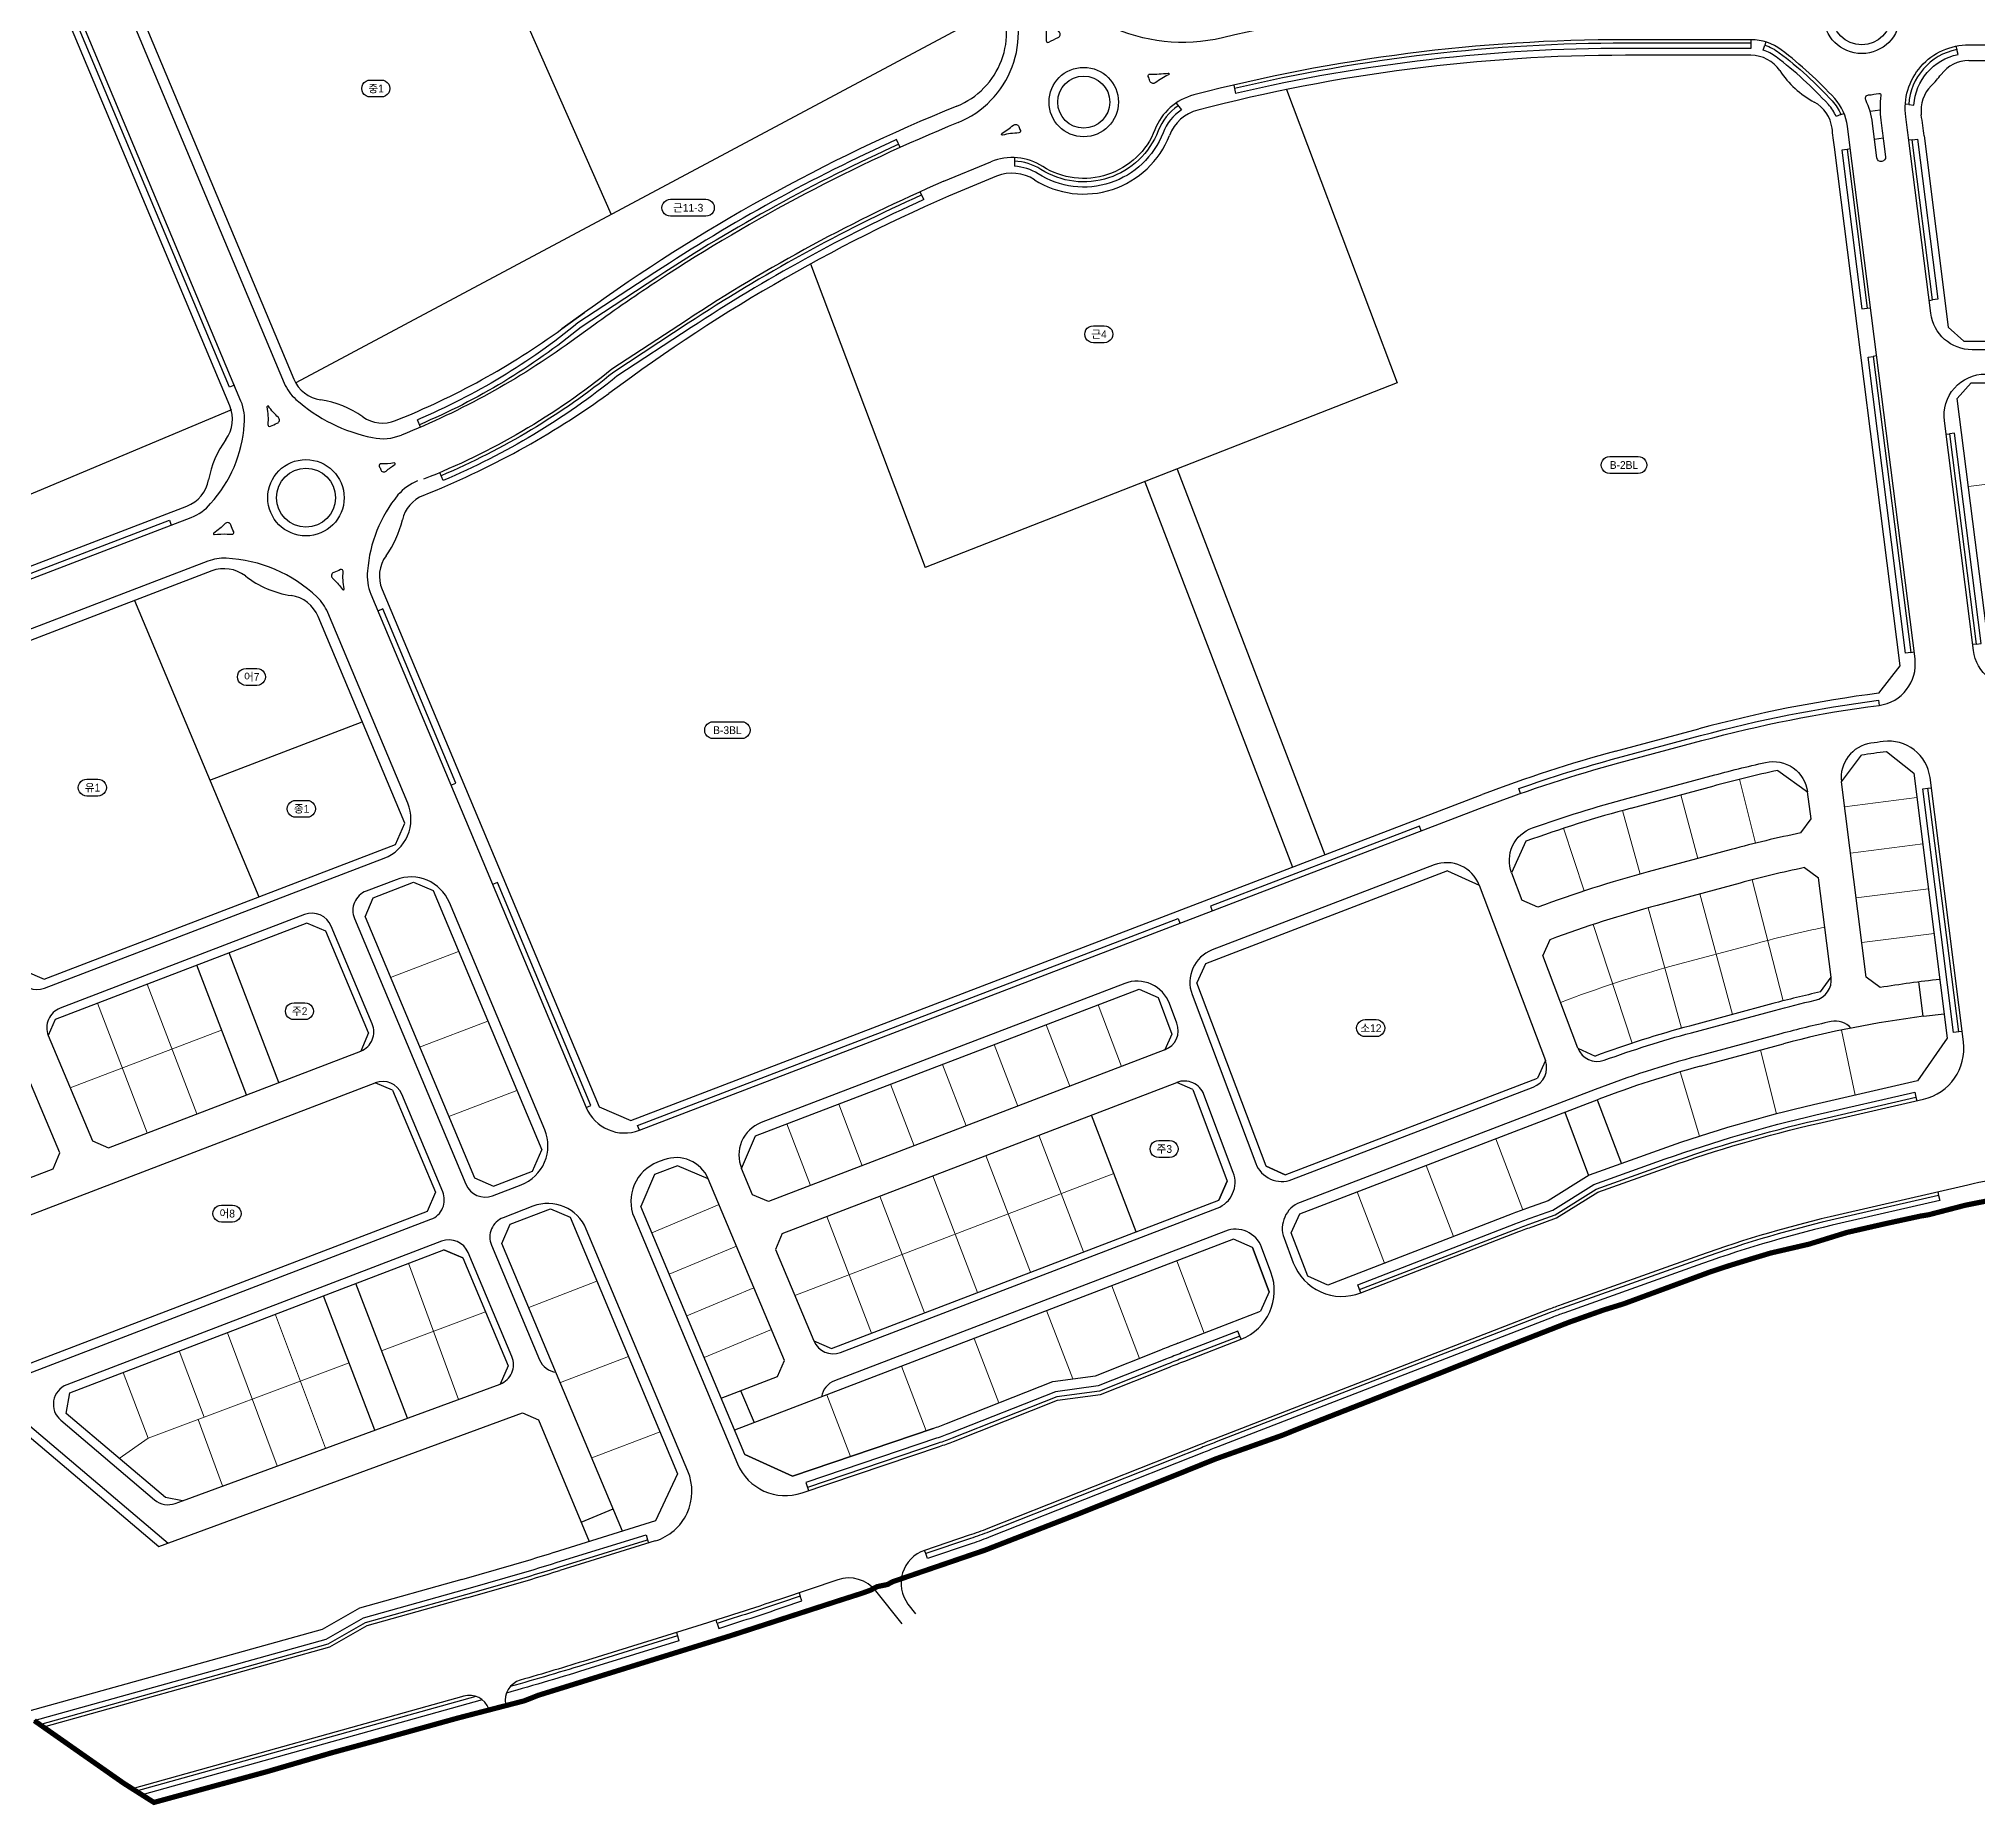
# Model space of a CAD drawing. Header units: millimetres. Extents: x 209768 to 211424, y 268597 to 269732.
# Drawn here: x 210363 to 210921, y 268597 to 269106 of the extents above; entities that cross this region are included whole.
import ezdxf
from ezdxf.enums import TextEntityAlignment as Align

# ---------------------------------------------------------------- set-up
doc = ezdxf.new("R2010")
doc.units = ezdxf.units.MM
for name, color, linetype in [('00-가로망', 253, 'Continuous'), ('00-블럭명', 253, 'Continuous'), ('00-지구계', 253, 'Continuous'), ('99-교통섬', 253, 'Continuous'), ('99-보도', 253, 'Continuous'), ('99-식수대', 253, 'Continuous'), ('99-자전거도로', 253, 'Continuous'), ('보자식선', 253, 'Continuous')]:
    doc.layers.add(name, color=color, linetype=linetype)
doc.layers.add('00-획지분할', color=253, linetype='Continuous', lineweight=5)
doc.styles.add('HY울릉도L', font='H2WULL.ttf')

msp = doc.modelspace()

# ---------------------------------------------------------------- linework, layer by layer
at = {"layer": '00-가로망'}
for p, q in [((210316.17, 269294.61), (210436.18, 269008.41)), ((210417.73, 269000.68), (210298.91, 269284.06)), ((210855.99, 269101.69), (210819.82, 269101.69)), ((210918.8, 269100.19), (211058.19, 269100.19)), ((210722.19, 269091.84), (210754.1, 269007.27)), ((210905.85, 269078.46), (210912.83, 269023.31)), ((210898.97, 268925.79), (210880.05, 269075.19)), ((210585.04, 269041.57), (210618.07, 268954.05)), ((210519.95, 269027.57), (210513.42, 269022.85)), ((210513.42, 269022.85), (210519.95, 269027.57)), ((210917.33, 269019.35), (210912.83, 269023.31)), ((210917.33, 269019.35), (211063.84, 269019.35)), ((210533.43, 269008.94), (210526.91, 269004.21)), ((210754.1, 269007.27), (210618.07, 268954.05)), ((210915.42, 269002.84), (210919.39, 269007.35)), ((210915.42, 269002.84), (210919.39, 269007.35)), ((210919.39, 269007.35), (210944.87, 269007.35)), ((210925.06, 268926.66), (210915.42, 269002.84)), ((210418.21, 268999.53), (210256.51, 268931.65)), ((210681.34, 268978.8), (210723.87, 268867.71)), ((210690.65, 268982.44), (210733.21, 268871.29)), ((210270.62, 268920.18), (210405.38, 268971.78)), ((210412.53, 268953.1), (210328.54, 268920.95)), ((210390.28, 268944.58), (210426.09, 268859.17)), ((210461.62, 268947.73), (210524.12, 268798.68)), ((210468.15, 268880.45), (210443.18, 268940)), ((210892.84, 268917.89), (210898.97, 268925.79)), ((210411.99, 268892.8), (210455.91, 268909.62)), ((210817.01, 268901.15), (210840.93, 268907.59)), ((210882.04, 268892.3), (210887.81, 268900.03)), ((210895, 268901.03), (210902.88, 268894.87)), ((210863.7, 268895.63), (210872.32, 268889.42)), ((210902.88, 268894.87), (210912.56, 268818.44)), ((210533.31, 268794.75), (210778.57, 268888.65)), ((210821.43, 268884.74), (210845.35, 268891.18)), ((210873.3, 268881.69), (210872.32, 268889.42)), ((210889.16, 268836.03), (210882.04, 268892.3)), ((210465.5, 268874.26), (210468.15, 268880.45)), ((210870.39, 268877.62), (210873.3, 268881.69)), ((210364.23, 268835.49), (210465.5, 268874.26)), ((210791.14, 268875.2), (210787.03, 268866.11)), ((210850.29, 268872.83), (210826.37, 268866.39)), ((210768.61, 268866.64), (210698.83, 268839.92)), ((210768.61, 268866.64), (210777.68, 268862.56)), ((210787.03, 268866.11), (210789.99, 268858.26)), ((210871.39, 268867.62), (210875.45, 268864.71)), ((210459.06, 268858.95), (210470.7, 268863.4)), ((210470.7, 268863.4), (210476.29, 268861.01)), ((210476.29, 268861.01), (210507.61, 268786.33)), ((210777.68, 268862.56), (210796.75, 268812.02)), ((210852.89, 268863.18), (210828.97, 268856.74)), ((210879.08, 268836.09), (210875.45, 268864.71)), ((210456.7, 268853.43), (210459.06, 268858.95)), ((210794.55, 268856.21), (210789.99, 268858.26)), ((210439.92, 268851.62), (210367.39, 268823.85)), ((210445.44, 268849.26), (210439.92, 268851.62)), ((210457.73, 268819.96), (210445.44, 268849.26)), ((210456.7, 268853.43), (210488.24, 268778.22)), ((210798.07, 268846.85), (210796.02, 268842.29)), ((210358.72, 268837.85), (210364.23, 268835.49)), ((210698.83, 268839.92), (210696.37, 268834.45)), ((210806.1, 268815.56), (210796.02, 268842.29)), ((210569.18, 268790.28), (210679.7, 268832.6)), ((210679.7, 268832.6), (210685.17, 268830.14)), ((210716.32, 268781.57), (210696.37, 268834.45)), ((210893.18, 268833.05), (210889.16, 268836.03)), ((210905.62, 268824.76), (210904.36, 268834.68)), ((210685.17, 268830.14), (210689.13, 268819.64)), ((210862.25, 268828.41), (210838.33, 268821.97)), ((210367.39, 268823.85), (210365.43, 268819.25)), ((210905.68, 268824.77), (210911.66, 268825.52)), ((210368.78, 268785.39), (210356.04, 268815.78)), ((210365.43, 268819.25), (210378.17, 268788.87)), ((210457.73, 268819.96), (210455.5, 268814.75)), ((210689.13, 268819.64), (210687.08, 268815.08)), ((210841.45, 268810.39), (210865.37, 268816.83)), ((210912.56, 268818.44), (210903.97, 268806.15)), ((210382.77, 268786.9), (210455.5, 268814.75)), ((210687.08, 268815.08), (210572.95, 268771.38)), ((210327.7, 268755.11), (210459.6, 268805.62)), ((210464.64, 268803.46), (210459.6, 268805.62)), ((210576.92, 268762.19), (210690.6, 268805.72)), ((210695.16, 268803.67), (210690.6, 268805.72)), ((210721.8, 268779.11), (210794.47, 268806.94)), ((210903.97, 268806.15), (210874.03, 268799.26)), ((210464.64, 268803.46), (210476.98, 268774.05)), ((210524.12, 268798.68), (210533.31, 268794.75)), ((210695.16, 268803.67), (210705.12, 268777.26)), ((210726.01, 268767.88), (210812.18, 268800.87)), ((210811.72, 268800.67), (210818.66, 268782.26)), ((210678.91, 268762.69), (210666.04, 268796.31)), ((210802.37, 268797.14), (210809.23, 268778.92)), ((210378.17, 268788.87), (210382.77, 268786.9)), ((210565.18, 268780.92), (210569.18, 268790.28)), ((210366.82, 268780.8), (210368.78, 268785.39)), ((210504.96, 268780.15), (210507.61, 268786.33)), ((210830.28, 268786.48), (210809.41, 268779.03)), ((210314.92, 268760.93), (210366.82, 268780.8)), ((210488.24, 268778.22), (210493.76, 268775.86)), ((210493.76, 268775.86), (210504.96, 268780.15)), ((210540.1, 268779.15), (210536.16, 268769.95)), ((210546.76, 268781.7), (210540.1, 268779.15)), ((210555.59, 268777.92), (210546.76, 268781.7)), ((210577.54, 268725.58), (210555.59, 268777.92)), ((210568.35, 268773.35), (210565.18, 268780.92)), ((210705.12, 268777.26), (210702.66, 268771.79)), ((210702.66, 268771.79), (210705.12, 268777.26)), ((210721.8, 268779.11), (210716.32, 268781.57)), ((210716.32, 268781.57), (210721.8, 268779.11)), ((210809.41, 268779.03), (210797.58, 268771.63)), ((210476.98, 268774.05), (210474.62, 268768.53)), ((210572.95, 268771.38), (210568.35, 268773.35)), ((210591.06, 268729.06), (210702.66, 268771.79)), ((210797.58, 268771.63), (210791.36, 268769.41)), ((210474.62, 268768.53), (210358.41, 268724.04)), ((210498.52, 268764.84), (210510.16, 268769.29)), ((210510.16, 268769.29), (210515.76, 268766.9)), ((210515.76, 268766.9), (210546.76, 268692.97)), ((210566.14, 268698.46), (210536.16, 268769.95)), ((210723.55, 268762.41), (210726.01, 268767.88)), ((210787.15, 268767.84), (210734.08, 268747.28)), ((210496.16, 268759.32), (210498.52, 268764.84)), ((210706.88, 268760.55), (210563.18, 268705.53)), ((210576.92, 268762.19), (210574.96, 268757.6)), ((210712.36, 268758.1), (210706.88, 268760.55)), ((210728.28, 268749.87), (210723.55, 268762.41)), ((210371.63, 268716.25), (210479.38, 268757.51)), ((210479.38, 268757.51), (210484.9, 268755.15)), ((210484.9, 268755.15), (210479.38, 268757.51)), ((210484.9, 268755.15), (210497.95, 268724.02)), ((210530.92, 268676.43), (210496.16, 268759.32)), ((210574.96, 268757.6), (210586.02, 268731.22)), ((210717.17, 268745.34), (210712.36, 268758.1)), ((210712.36, 268758.1), (210717.17, 268745.34)), ((210734.08, 268747.28), (210728.28, 268749.87)), ((210717.17, 268745.34), (210714.68, 268739.77)), ((210690.87, 268730.55), (210714.68, 268739.77)), ((210586.02, 268731.22), (210591.06, 268729.06)), ((210667.16, 268721.17), (210686.46, 268728.82)), ((210559.31, 268714.76), (210575.57, 268720.99)), ((210575.57, 268720.99), (210577.54, 268725.58)), ((210654.85, 268719.52), (210667.16, 268721.17)), ((210370.62, 268710.34), (210371.63, 268716.25)), ((210404.16, 268685.19), (210495.67, 268718.78)), ((210564.91, 268716.9), (210568.78, 268707.68)), ((210624.26, 268707.4), (210654.85, 268719.52)), ((210399.24, 268686.06), (210370.62, 268710.34)), ((210502.05, 268710.48), (210506.64, 268708.48)), ((210506.64, 268708.48), (210521.32, 268673.45)), ((210579.81, 268692.29), (210620.4, 268706)), ((210620.4, 268706), (210579.81, 268692.29)), ((210566.14, 268698.46), (210579.81, 268692.29)), ((210579.81, 268692.29), (210566.14, 268698.46)), ((210546.76, 268692.97), (210540.42, 268679.37)), ((210404.16, 268685.19), (210399.24, 268686.06)), ((210519, 268678.99), (210528.23, 268682.85)), ((210540.42, 268679.37), (210511.18, 268670.3)), ((210484.57, 268662.47), (210455.11, 268654.23)), ((210455.11, 268654.23), (210444.35, 268648.11)), ((210444.35, 268648.11), (210358.16, 268624.04))]:
    msp.add_line(p, q, dxfattribs=at)
for points in [[(210477.97, 269168.32), (210527.59, 269055.79)], [(210640.26, 269115.92), (210436.73, 269007.3)], [(210422.52, 268802.13), (210408.22, 268839.48)], [(210431.86, 268805.7), (210417.56, 268843.06)], [(210876.02, 268831.79), (210879.08, 268836.09)], [(210806.1, 268815.56), (210811.13, 268813.3)], [(210796.75, 268812.02), (210794.47, 268806.94)], [(210459.52, 268705.51), (210444.69, 268744.23)], [(210468.91, 268708.96), (210454.03, 268747.8)], [(210497.95, 268724.02), (210495.67, 268718.78)], [(210397.26, 268672), (210502.05, 268710.48)]]:
    msp.add_lwpolyline(points, dxfattribs=at)
msp.add_lwpolyline([(209920.56, 269120.88), (209931.33, 269088.44, 0.137532), (209964.87, 269038.78), (210397.26, 268672)], format="xyb", dxfattribs=at)
for centre, radius, start, end in [((210618.55, 269108.35), 23, 292.1213, 26.4687), ((210819.82, 268613.19), 488.5, 90, 104.607), ((210855.99, 269091.69), 10, 33.9481, 90), ((210887.92, 269113.19), 28.5, 213.9481, 241.285), ((210887.92, 269113.19), 28.5, 314.6571, 323.3159), ((210918.8, 269090.19), 10, 90, 143.3159), ((210914.98, 269085.81), 10, 134.6571, 187.4303), ((210819.82, 268613.19), 511.5, 112.1213, 125.8924), ((210699.66, 269074.29), 12, 104.607, 158.801), ((210869.43, 269079.43), 10, 7.4146, 61.285), ((209293.22, 268874.3), 1625.5, 7.21502, 7.43028), ((210663.76, 269088.21), 26.5, 237.5736, 338.801), ((209293.22, 268874.3), 1599.5, 7.21502, 7.41463), ((210819.82, 268613.19), 488.5, 111.7676, 125.8924), ((210643.12, 269055.72), 12, 57.5736, 111.7676), ((210382.39, 269203.91), 223.5, 291.8312, 305.8924), ((210445.4, 269012.28), 10, 202.7486, 261.4512), ((210408.51, 268996.81), 10, 324.046, 22.7486), ((210439.68, 268974.2), 28.5, 54.944, 81.4512), ((210382.39, 269203.91), 246.5, 291.6906, 305.8924), ((210461.79, 269005.72), 10, 234.944, 291.8312), ((210439.68, 268974.2), 28.5, 144.046, 169.6533), ((210401.8, 268981.12), 10, 290.9507, 349.6533), ((210477.2, 268965.57), 10, 111.6906, 167.0409), ((210439.68, 268974.2), 28.5, 324.046, 347.0409), ((210470.84, 268951.6), 10, 144.046, 202.7486), ((210416.1, 268943.76), 10, 52.2481, 110.9507), ((210439.68, 268974.2), 28.5, 232.2481, 261.4512), ((210433.95, 268936.13), 10, 22.7486, 81.4512), ((210943.36, 268527.14), 394, 97.367, 105.0687), ((210919.45, 268520.7), 394, 105.0687, 110.9507), ((210943.36, 268527.14), 377, 97.3704, 98.4729), ((210943.36, 268527.14), 377, 102.1983, 105.0687), ((210919.45, 268520.7), 377, 105.0687, 109.8975), ((210943.36, 268527.14), 358, 101.7614, 105.0687), ((210919.45, 268520.7), 358, 105.0687, 110.4185), ((210943.36, 268527.14), 348, 101.9363, 105.0687), ((210919.45, 268520.7), 348, 105.0687, 110.4124), ((210943.36, 268527.14), 310, 96.1014, 99.3161), ((210943.36, 268527.14), 312, 102.4641, 105.0687), ((210919.45, 268520.7), 312, 105.0687, 110.3146), ((210943.36, 268527.14), 300, 97.215, 105.0687), ((210919.45, 268520.7), 300, 105.0687, 110.9507), ((210961.51, 268418.69), 390.5, 102.9452, 109.6368), ((210847.65, 268611.65), 167.5, 109.6368, 111.1735), ((210913.9, 268154.73), 617.5, 111.17346, 111.61323), ((210590.16, 268795.53), 94.5, 288.6646, 291.1551), ((210221.03, 269605.85), 979.5, 285.60821, 287.23058)]:
    msp.add_arc(centre, radius, start, end, dxfattribs=at)
at = {"layer": '00-블럭명'}
for points in [[(210461.37, 269094.56, -1.018143), (210461.37, 269089.68), (210458.25, 269089.68, -1.018143), (210458.25, 269094.56)], [(210554.85, 269060.2, -1.018143), (210554.85, 269055.32), (210544.73, 269055.32, -1.018143), (210544.73, 269060.2)], [(210669.67, 269023.76, -1.018143), (210669.67, 269018.88), (210666.54, 269018.88, -1.018143), (210666.54, 269023.76)], [(210823.46, 268986.07, -1.018143), (210823.46, 268981.19), (210815.34, 268981.19, -1.018143), (210815.34, 268986.07)], [(210425.53, 268925.01, -1.018143), (210425.53, 268920.13), (210422.41, 268920.13, -1.018143), (210422.41, 268925.01)], [(210565.16, 268909.66, -1.018143), (210565.16, 268904.78), (210557.04, 268904.78, -1.018143), (210557.04, 268909.66)], [(210379.7, 268893.1, -1.018143), (210379.7, 268888.23), (210376.58, 268888.23, -1.018143), (210376.58, 268893.1)], [(210439.92, 268887, -1.018143), (210439.92, 268882.12), (210436.8, 268882.12, -1.018143), (210436.8, 268887)], [(210439.36, 268828.67, -1.018143), (210439.36, 268823.8), (210436.24, 268823.8, -1.018143), (210436.24, 268828.67)], [(210748, 268823.8, -1.018143), (210748, 268818.92), (210744.87, 268818.92, -1.018143), (210744.87, 268823.8)], [(210688.47, 268788.97, -1.018143), (210688.47, 268784.09), (210685.35, 268784.09, -1.018143), (210685.35, 268788.97)], [(210418.49, 268770.36, -1.018143), (210418.49, 268765.48), (210415.36, 268765.48, -1.018143), (210415.36, 268770.36)]]:
    msp.add_lwpolyline(points, format="xyb", close=True, dxfattribs=at)
at = {"layer": '00-지구계', "ltscale": 8, "const_width": 1.5, "flags": 128}
msp.add_lwpolyline([(210927.42, 268772.25), (210917.69, 268770.31), (210907.18, 268767.58), (210904.89, 268767.21), (210894.95, 268765.06), (210890.81, 268764.12), (210883.62, 268762.48), (210877.71, 268760.65), (210872.64, 268759.09), (210861.63, 268756.54), (210856.8, 268755.09), (210849.52, 268752.85), (210844.35, 268751.15), (210819.29, 268741.91), (210813.55, 268740.14), (210809.98, 268738.87), (210803.49, 268736.57), (210784.48, 268729.14), (210765.32, 268721.52), (210746.33, 268714.03), (210726.73, 268706.36), (210720.9, 268704.01), (210701.68, 268697.19), (210690.38, 268692.62), (210662.87, 268681.63), (210635.33, 268670.94), (210608.77, 268661.86), (210607.2, 268661.03), (210604.21, 268660.41), (210602.38, 268659.42), (210599.95, 268658.54), (210593.54, 268656.49), (210562.05, 268646.29), (210506.56, 268629.09), (210502.61, 268627.52), (210483.43, 268622.55), (210460.73, 268616.26), (210447.14, 268612.55), (210428.34, 268607.07), (210423.13, 268605.65), (210395.89, 268598.24), (210393.87, 268599.51), (210387.14, 268603.78), (210376.68, 268611.11), (210375.26, 268612.1), (210361.41, 268621.81)], dxfattribs=at)
at = {"layer": '00-획지분할', "ltscale": 15}
for p, q in [((210698.5, 268733.5), (210690.54, 268754.3)), ((210671.81, 268747.13), (210679.83, 268726.19))]:
    msp.add_line(p, q, dxfattribs=at)
for points in [[(210918.63, 268977.45), (210952.12, 268981.69)], [(210840.72, 268870.26), (210835.79, 268888.6)], [(210857.28, 268874.64), (210852.69, 268893.07)], [(210824.07, 268865.76), (210819.01, 268884.08)], [(210882.94, 268885.17), (210903.77, 268887.81)], [(210807.92, 268860.89), (210802, 268878.94)], [(210905.47, 268874.44), (210884.64, 268871.8)], [(210856.35, 268864.09), (210865.23, 268829.2)], [(210907.11, 268861.54), (210886.27, 268858.91)], [(210826.38, 268856.03), (210836.01, 268821.34)], [(210841.28, 268860.05), (210850.64, 268825.29)], [(210810.54, 268851.22), (210821.8, 268817.03)], [(210464.04, 268835.93), (210483.66, 268843.44)], [(210464.04, 268835.93), (210483.66, 268843.44)], [(210887.9, 268846.01), (210908.75, 268848.65)], [(210408.24, 268796.66), (210393.93, 268834.01)], [(210393.95, 268791.19), (210379.65, 268828.54)], [(210674.68, 268810.33), (210667.89, 268828.08)], [(210472.44, 268815.9), (210492.06, 268823.41)], [(210472.44, 268815.9), (210492.06, 268823.41)], [(210659.74, 268804.61), (210652.94, 268822.35)], [(210371.78, 268804.11), (210415.37, 268820.8)], [(210644.79, 268798.89), (210638, 268816.63)], [(210885.98, 268802.01), (210882.05, 268820.81)], [(210629.85, 268793.17), (210623.06, 268810.91)], [(210863.33, 268796.65), (210858.76, 268815.05)], [(210614.9, 268787.44), (210608.11, 268805.19)], [(210835.59, 268808.75), (210841.16, 268790.18)], [(210480.84, 268795.87), (210500.46, 268803.39)], [(210480.84, 268795.87), (210500.46, 268803.39)], [(210599.96, 268781.72), (210593.17, 268799.47)], [(210585.02, 268776), (210578.22, 268793.74)], [(210663.66, 268756.85), (210650.78, 268790.47)], [(210790.31, 268769.03), (210782.47, 268789.5)], [(210648.4, 268751.01), (210635.53, 268784.63)], [(210580.56, 268744.31), (210672.47, 268779.5)], [(210633.15, 268745.17), (210620.28, 268778.79)], [(210770.27, 268761.3), (210762.42, 268781.82)], [(210617.9, 268739.33), (210605.03, 268772.95)], [(210750.45, 268753.62), (210742.57, 268774.22)], [(210539.33, 268762.41), (210558.69, 268770.53)], [(210602.65, 268733.5), (210589.78, 268767.12)], [(210544.35, 268750.42), (210563.72, 268758.54)], [(210698.5, 268733.5), (210690.54, 268754.3)], [(210469.24, 268753.61), (210483.64, 268714.38)], [(210503.89, 268740.89), (210523.51, 268748.4)], [(210503.89, 268740.89), (210523.51, 268748.4)], [(210549.38, 268738.43), (210568.75, 268746.55)], [(210679.83, 268726.19), (210671.81, 268747.13)], [(210430.91, 268738.75), (210445.33, 268700.3)], [(210491.42, 268739.61), (210461.47, 268728.38)], [(210660.59, 268720.29), (210653.06, 268739.95)], [(210417.04, 268733.54), (210431.42, 268695.19)], [(210554.41, 268726.44), (210573.77, 268734.56)], [(210639.3, 268713.36), (210632.18, 268731.95)], [(210403.16, 268728.34), (210410.33, 268709.23)], [(210512.98, 268719.21), (210532.6, 268726.72)], [(210512.98, 268719.21), (210532.6, 268726.72)], [(210394.27, 268703.18), (210387.01, 268722.14)], [(210452.11, 268724.87), (210394.27, 268703.18)], [(210618.39, 268705.33), (210611.26, 268723.94)], [(210596.52, 268697.94), (210589.72, 268715.7)], [(210408.6, 268708.58), (210415.62, 268689.44)], [(210522.08, 268697.52), (210541.7, 268705.04)], [(210522.08, 268697.52), (210541.7, 268705.04)], [(210394.27, 268703.18), (210385.91, 268697.37)]]:
    msp.add_lwpolyline(points, dxfattribs=at)
msp.add_lwpolyline([(210801.12, 268828.76, -0.025936), (210833.65, 268839.36), (210857.57, 268845.79, -0.015273), (210877.18, 268850.44)], format="xyb", dxfattribs=at)
at = {"layer": '99-교통섬', "flags": 128}
msp.add_lwpolyline([(210879.42, 269113.19, -1), (210896.42, 269113.19, -1)], format="xyb", close=True, dxfattribs=at)
at = {"layer": '99-교통섬'}
for points in [[(210894.76, 269072.48, -1), (210892.28, 269072.16), (210891.71, 269076.67), (210891.02, 269082.15, 0.08079), (210889.04, 269088.84, -0.525427), (210889.86, 269090.27, 0.032922), (210892.85, 269090.72, -0.52447), (210893.45, 269090.16, 0.071046), (210893.42, 269082.96, -0.000934), (210894.19, 269076.98)], [(210431.41, 268995.67, 0.557009), (210431.73, 268997.34, -0.052861), (210428.9, 269000.54, 0.8), (210428.45, 269000.35, -0.062927), (210428.7, 268995.28, 0.582041), (210429.42, 268994.79, -0.023611)], [(210465.28, 268983.77, 0.80668), (210465.11, 268984.22, -0.044169), (210461.28, 268983.98, 0.546218), (210460.81, 268983.28, -0.011685), (210461.21, 268982.28, 0.525296), (210462.81, 268981.88, -0.035808)], [(210413.28, 268963.56, -0.04692), (210417.02, 268963.74, -0.007199), (210418.39, 268963.66, 0.574978), (210418.88, 268964.37, -0.023491), (210418.05, 268966.37, 0.55136), (210416.4, 268966.73, -0.052117), (210413.11, 268964.02, 0.799986)], [(210447.36, 268950.98, -0.002897), (210447.76, 268950.6, -0.04692), (210450.22, 268947.77, 0.799986), (210450.67, 268947.96, -0.061858), (210450.39, 268953.01, 0.575599), (210449.67, 268953.49, -0.023403), (210447.69, 268952.65, 0.557706)]]:
    msp.add_lwpolyline(points, format="xyb", close=True, dxfattribs=at)
for centre, radius in [((210887.92, 269113.19), 11), ((210439.68, 268974.2), 11), ((210439.68, 268974.2), 8.5)]:
    msp.add_circle(centre, radius, dxfattribs=at)
at = {"layer": '99-보도'}
for p, q in [((210879.06, 268823.24), (210879.06, 268823.24)), ((210540.31, 268673.58), (210512.81, 268665.05)), ((210486.05, 268657.17), (210457.24, 268649.12)), ((210457.24, 268649.12), (210446.48, 268643)), ((210446.48, 268643), (210364.04, 268619.97))]:
    msp.add_line(p, q, dxfattribs=at)
for points in [[(210542.14, 269372.18, 0.420291), (210528.5, 269376.44), (210447.49, 269332.89), (210432.2, 269360.32, 0.414214), (210411.8, 269366.13), (210407.62, 269363.8), (210398.24, 269355.14), (210392.76, 269352.11), (210352.39, 269330.48), (210351.81, 269330.14), (210319.92, 269312.65, 0.383875), (210313.3, 269293.7), (210433.41, 269007.25, 0.11284), (210436.79, 269002.54, 0.131554), (210458.89, 268991.51, 0.146565), (210467.18, 268992.26)], [(209922.94, 269121.63), (209933.7, 269089.23, 0.137532), (209966.49, 269040.68), (210399.96, 268672.99)], [(210471.84, 268979.04, 0.121346), (210466.19, 268975.01, 0.1548), (210457.43, 268953.15, 0.128774), (210458.39, 268946.38), (210520.4, 268798.51, 0.405052), (210535.75, 268791.94), (210779.82, 268885.39, -0.02567), (210817.92, 268897.78), (210841.84, 268904.21, -0.033364), (210892.9, 268914.37, 0.413141), (210903.25, 268927.77), (210884.52, 269075.76), (210884.52, 269075.76), (210883.82, 269081.24, 0.154965), (210880.14, 269089.2, 0.045115), (210864.74, 269103.25), (210864.74, 269103.25, 0.163544), (210855.99, 269106.19)], [(210948.52, 269019.35, -0.241531), (210943.65, 269016.85), (210919.69, 269016.85, -0.377794), (210907.78, 269027.34), (210901.38, 269077.89, 0.000939), (210900.61, 269083.93), (210900.61, 269083.93, -0.458116), (210918.8, 269104.69), (211054.09, 269104.69, -0.414214), (211066.09, 269092.69), (211066.09, 269019.19), (211066.09, 269019.35), (211066.09, 268938.45, -0.414214), (211056.09, 268928.45), (211040.27, 268928.45, 0.025493), (210978.67, 268925.3, -0.407208), (210967.73, 268934), (210958.85, 269004.16, -0.241531), (210960.72, 269009.31, 0.241531)], [(210884.81, 268821.37, 0.270289), (210879.06, 268823.24), (210879.06, 268823.24, 0.012291), (210864.59, 268819.72), (210840.67, 268813.28, 0.02567), (210811.1, 268803.67), (210726.1, 268771.13, 0.412801), (210721.48, 268760.83), (210724.14, 268753.76, 0.416768), (210743.6, 268745.07), (210789.14, 268762.71, -0.006705), (210793.21, 268764.23), (210800, 268766.65), (210811.83, 268774.05), (210832.12, 268781.3, -0.029206), (210875.26, 268793.9), (210905.7, 268800.9, 0.385215), (210917.22, 268817.4), (210907.58, 268893.55, 0.415388), (210894.12, 268903.94, 0.00236), (210890.57, 268903.46, 0.4103), (210882.04, 268892.3)], [(210787.03, 268866.11, -0.420654), (210793.06, 268879.07, -0.019016), (210820.65, 268887.64), (210844.57, 268894.07, -0.010602), (210860.21, 268897.93, -0.442539), (210872.32, 268889.42)], [(210777.68, 268862.56, 0.415627), (210764.75, 268868.37), (210700.78, 268843.88, 0.412801), (210694.99, 268831.01), (210713.36, 268782.35, 0.415627), (210723.7, 268777.7), (210793.27, 268804.34, 0.410486), (210796.75, 268812.01)], [(210455.5, 268814.75, 0.417237), (210458.77, 268822.63), (210458.77, 268822.63), (210446.97, 268850.77, 0.405052), (210439.29, 268854.06), (210368.85, 268827.09), (210368.85, 268827.09, 0.418548), (210365.43, 268819.25)], [(210687.08, 268815.08), (210687.13, 268815.1, 0.412801), (210690.6, 268822.82), (210688.49, 268828.42, 0.415627), (210675.56, 268834.23), (210570.83, 268794.13, 0.423434), (210565.18, 268780.92)], [(210806.1, 268815.56, 0.406259), (210813.73, 268812.12, -0.021251), (210838.85, 268820.04), (210862.77, 268826.48, -0.009724), (210874.47, 268829.39, 0.385741), (210879.09, 268835.99), (210879.08, 268836.09)], [(210327.7, 268755.11, 0.570326), (210325.97, 268744.93), (210325.97, 268744.93), (210352.5, 268722.43, 0.273836), (210358.52, 268721.4), (210475.7, 268766.27), (210475.7, 268766.27, 0.423437), (210479.08, 268774.19), (210467.28, 268802.33, 0.405052), (210459.61, 268805.62), (210459.6, 268805.62)], [(210586.02, 268731.22), (210586.02, 268731.21, 0.405052), (210593.7, 268727.93), (210702.22, 268769.48, 0.412801), (210706.85, 268779.77), (210698.37, 268802.24, 0.415627), (210690.61, 268805.72), (210690.6, 268805.72)], [(210555.59, 268777.92, 0.405052), (210542.8, 268783.39), (210540.99, 268782.7, 0.423434), (210534.21, 268766.85), (210563.98, 268695.85, 0.393487), (210582.62, 268687.44), (210622.16, 268700.79, 0.010923), (210626.27, 268702.28), (210656.25, 268714.16), (210668.56, 268715.81), (210688.48, 268723.7, -0.001919), (210692.86, 268725.42), (210709.09, 268731.71, 0.411664), (210717.71, 268750.99), (210714.97, 268758.25, 0.415627), (210704.62, 268762.9), (210591.98, 268719.77, 0.267949), (210588.2, 268715.11)], [(210931.02, 268756.35), (210937.78, 268770.34, 0.617811), (210931.24, 268778.84, 0.008425), (210918.45, 268776.13), (210881.31, 268767.59, 0.029206), (210841.2, 268755.87), (210801.27, 268741.62, 0.006705), (210797.81, 268740.33), (210701.52, 268703.04, 0.001919), (210697.32, 268701.39), (210636.12, 268677.14, -0.011142), (210630.8, 268675.21), (210617.93, 268670.87, 0.509814), (210613.12, 268655.41), (210615.25, 268652.56)], [(210549.7, 268693.71), (210520.45, 268763.46, 0.405052), (210505.09, 268770.03), (210496.51, 268766.74, 0.423434), (210493.12, 268758.82), (210506.96, 268725.81, 0.267949), (210511.74, 268722.18)], [(210495.67, 268718.78, 0.420438), (210499, 268726.69), (210486.43, 268756.66, 0.405052), (210478.76, 268759.94), (210370.76, 268718.59, 0.570061), (210369.02, 268708.41), (210396.08, 268685.46, 0.270134), (210402.03, 268684.4), (210404.16, 268685.19)], [(210611.44, 268649.72), (210603.89, 268659.17, 0.31559), (210592.88, 268662.4), (210576.41, 268656.84, -0.006257), (210552.32, 268649.04), (210520.8, 268639.26, -0.004995), (210501.43, 268633.47)]]:
    msp.add_lwpolyline(points, format="xyb", dxfattribs=at)
for points in [[(210281.71, 269292.05), (210264.1, 269282.84), (210258.18, 269279.52), (210222.1, 269259.16), (210211.88, 269253.4), (210191.6, 269241.99), (210182.77, 269237.72), (210179.18, 269235.98), (210158.71, 269226.07), (210136.91, 269219.94), (210123.88, 269216.15, 0.414479), (210113.67, 269197.55), (210123.43, 269164.09, 0.059903), (210137.82, 269130.39), (210258.68, 268920.89, 0.368775), (210270.91, 268916.55), (210406.63, 268968.51), (210406.63, 268968.51, 0.128774), (210412.19, 268972.5, 0.169818), (210421.92, 268995.26, 0.128774), (210420.96, 269002.03), (210302.49, 269284.56, 0.439255)], [(210942.26, 269009.85, -0.377794), (210952.18, 269001.1), (210960.77, 268933.29, -0.414214), (210952.1, 268922.12), (210933.5, 268919.76, -0.414214), (210920.08, 268930.16), (210911.71, 268996.34, -0.451596), (210923.61, 269009.85)], [(210364.39, 268832.87), (210462.22, 268870.33, 0.423434), (210469, 268886.18), (210445.94, 268941.16, 0.103269), (210442.93, 268945.54, 0.180983), (210416.7, 268956.75, 0.103269), (210411.46, 268955.9), (210330.66, 268924.97, 0.423434), (210325.01, 268911.76), (210356.71, 268836.16, 0.405052)], [(210485.77, 268776.35, 0.405052), (210493.45, 268773.07), (210501.68, 268776.22, 0.423434), (210508.46, 268792.06), (210480.99, 268857.57, 0.405052), (210465.63, 268864.14), (210457.05, 268860.85, 0.423434), (210453.66, 268852.93)]]:
    msp.add_lwpolyline(points, format="xyb", close=True, dxfattribs=at)
for points in [[(210890.29, 269085.62), (210893.18, 269085.99)], [(210891.6, 269077.57), (210894.08, 269077.89)], [(210485.12, 268628.87), (210389.63, 268602.2)]]:
    msp.add_lwpolyline(points, dxfattribs=at)
for points in [[(210458.77, 268822.63), (210458.77, 268822.63)], [(210793.27, 268804.34), (210793.27, 268804.34)], [(210467.28, 268802.33), (210467.28, 268802.33)], [(210593.7, 268727.93), (210593.7, 268727.93)]]:
    msp.add_lwpolyline(points, close=True, dxfattribs=at)
for centre, radius, start, end in [((210535.87, 268687.91), 15, 287.2306, 22.7486), ((210221.03, 269605.85), 985, 285.60821, 287.23058), ((210503.1, 268627.7), 6, 106.0859, 191.1374), ((210486.73, 268623.09), 6, 20.3884, 105.6082)]:
    msp.add_arc(centre, radius, start, end, dxfattribs=at)
at = {"layer": '99-식수대'}
for points in [[(210860.29, 269105.54), (210859.99, 269104.58, -0.087046), (210864.14, 269102.45, -0.045114), (210879.4, 269088.53, -0.08706), (210881.91, 269084.59), (210882.83, 269084.97)], [(210915, 269104.32), (210915.26, 269103.35, 0.340622), (210901.46, 269087.49), (210900.47, 269087.61)], [(210743.6, 268745.07), (210743.23, 268746), (210788.78, 268763.64, -0.006705), (210792.87, 268765.17), (210799.56, 268767.55), (210811.39, 268774.96), (210831.79, 268782.24, -0.029206), (210875.03, 268794.88), (210903.53, 268801.43), (210903.75, 268800.45)], [(210909.8, 268774.14), (210910.03, 268773.16), (210881.53, 268766.61, 0.029206), (210841.53, 268754.92), (210801.61, 268740.68, 0.006705), (210798.17, 268739.4), (210701.88, 268702.1, 0.001919), (210697.69, 268700.46), (210636.49, 268676.21, -0.011148), (210631.12, 268674.27), (210618.26, 268669.92), (210617.93, 268670.87)], [(210709.09, 268731.71), (210708.73, 268732.64), (210692.49, 268726.35, 0.001919), (210688.11, 268724.63), (210668.31, 268716.79), (210655.99, 268715.13), (210625.9, 268703.21, -0.010913), (210621.84, 268701.74), (210584.19, 268689.02), (210584.51, 268688.08)], [(210362.98, 268620.71), (210446.1, 268643.93), (210456.85, 268650.05), (210485.78, 268658.13, 0.007079), (210512.51, 268666.01), (210538.1, 268673.94), (210538.4, 268672.99)], [(210581.78, 268658.66), (210582.1, 268657.71), (210576.73, 268655.89, -0.004825), (210558.15, 268649.82), (210557.85, 268650.77)], [(210546.4, 268647.2), (210546.69, 268646.25), (210521.1, 268638.31, -0.005811), (210498.53, 268631.6, -0.005811)]]:
    msp.add_lwpolyline(points, format="xyb", dxfattribs=at)
for points in [[(210884.65, 269074.7), (210883.66, 269074.58), (210889.45, 269028.81), (210890.44, 269028.94)], [(210907.31, 269031.07), (210908.3, 269031.2), (210902.46, 269077.36), (210901.47, 269077.24)], [(210892.2, 269015.05), (210891.21, 269014.92), (210902.01, 268929.63), (210903, 268929.76)], [(210912.19, 268992.5), (210913.18, 268992.63), (210920.86, 268932.02), (210919.87, 268931.89)], [(210916.84, 268820.43), (210915.85, 268820.3), (210906.96, 268890.51), (210907.95, 268890.64)], [(210488.58, 268628.8), (210390.76, 268601.48)]]:
    msp.add_lwpolyline(points, dxfattribs=at)
at = {"layer": '99-자전거도로'}
for points in [[(210419.05, 269006.6), (210417.66, 269006.02), (210351.77, 269163.17), (210353.15, 269163.75)], [(210883.66, 269074.58), (210882.17, 269074.39), (210887.96, 269028.62), (210889.45, 269028.81)], [(210902.46, 269077.36), (210903.95, 269077.55), (210909.79, 269031.39), (210908.3, 269031.2)], [(210902.01, 268929.63), (210900.52, 268929.44), (210889.72, 269014.73), (210891.21, 269014.92)], [(210920.86, 268932.02), (210922.35, 268932.21), (210914.67, 268992.82), (210913.18, 268992.63)], [(210277.19, 268918.95), (210276.65, 268920.35), (210400.33, 268967.71), (210400.87, 268966.31)], [(210481.45, 268891.4), (210482.83, 268891.98), (210461.8, 268942.14), (210460.41, 268941.56)], [(210915.85, 268820.3), (210914.36, 268820.11), (210905.47, 268890.32), (210906.96, 268890.51)], [(210760.99, 268878.18), (210760.46, 268879.58), (210700.28, 268856.54), (210700.81, 268855.14)], [(210520.4, 268798.51), (210521.78, 268799.09), (210494.82, 268863.37), (210493.44, 268862.79)], [(210535.75, 268791.94), (210535.22, 268793.34), (210690.94, 268852.96), (210691.47, 268851.56)], [(210490.49, 268627.78), (210392.47, 268600.39)]]:
    msp.add_lwpolyline(points, dxfattribs=at)
for points in [[(210881.91, 269084.59), (210880.52, 269084.02, 0.087024), (210878.29, 269087.51, 0.045112), (210863.23, 269101.26, 0.087028), (210859.55, 269103.15), (210859.99, 269104.58)], [(210901.46, 269087.49), (210902.95, 269087.3, -0.344056), (210915.65, 269101.9), (210915.26, 269103.35)], [(210789.57, 268888.97), (210789.07, 268890.39, -0.019016), (210817.53, 268899.22), (210841.45, 268905.66, -0.033364), (210892.7, 268915.85, 0.000201), (210892.71, 268915.86), (210892.9, 268914.37)], [(210743.23, 268746), (210742.69, 268747.4), (210788.23, 268765.04, -0.006705), (210792.37, 268766.58), (210798.9, 268768.91), (210810.73, 268776.32), (210831.28, 268783.65, -0.029206), (210874.7, 268796.34), (210903.19, 268802.89), (210903.53, 268801.43)], [(210910.03, 268773.16), (210910.36, 268771.7), (210881.87, 268765.15, 0.029206), (210842.04, 268753.51), (210802.11, 268739.27, 0.006705), (210798.71, 268738), (210702.43, 268700.71, 0.001919), (210698.24, 268699.07), (210637.03, 268674.82, -0.011158), (210631.6, 268672.85), (210618.74, 268668.5), (210618.26, 268669.92)], [(210708.73, 268732.64), (210708.19, 268734.04), (210691.95, 268727.75, 0.001919), (210687.56, 268726.03), (210667.93, 268718.25), (210655.61, 268716.6), (210625.36, 268704.61, -0.010898), (210621.36, 268703.16), (210583.71, 268690.44), (210584.19, 268689.02)], [(210361.39, 268621.82), (210445.51, 268645.32), (210456.27, 268651.44), (210485.38, 268659.58, 0.007079), (210512.07, 268667.44), (210537.66, 268675.38), (210538.1, 268673.94)], [(210558.15, 268649.82), (210558.59, 268648.38, 0.004827), (210577.21, 268654.47), (210582.58, 268656.29), (210582.1, 268657.71)], [(210546.69, 268646.25), (210547.14, 268644.81), (210521.54, 268636.88, -0.006194), (210497.45, 268629.73, -0.006194)]]:
    msp.add_lwpolyline(points, format="xyb", dxfattribs=at)
at = {"layer": '보자식선'}
for p, q in [((210855.99, 269106.19), (210855.99, 269103.69)), ((210706.96, 269093.1), (210707.53, 269090.67)), ((210623.48, 269065.41), (210637, 269071.04)), ((210617.69, 269060.11), (210616.66, 269062.38))]:
    msp.add_line(p, q, dxfattribs=at)
for points in [[(210855.99, 269120.19), (210819.82, 269120.19, 0.05781), (210703.75, 269106.73, -0.348068), (210647.55, 269133.11), (210620.79, 269186.85, -0.052251), (210606.6, 269224.83), (210591.69, 269282.48, 0.047907), (210571.72, 269337.37), (210551.57, 269376.8)], [(210855.99, 269106.19), (210819.82, 269106.19, 0.063822), (210695.49, 269090.26, 0.240974), (210684.27, 269080.26, -0.472844), (210651.96, 269069.64, 0.240974), (210637, 269071.04)], [(210855.99, 269105.19), (210819.82, 269105.19, 0.05781), (210707.19, 269092.13, 0.05781)], [(210855.99, 269103.69), (210819.82, 269103.69, 0.05781), (210707.53, 269090.67, 0.05781)], [(210690.99, 269087.14, 0.153004), (210685.2, 269079.9, -0.472844), (210651.43, 269068.8, 0.131338), (210643.79, 269071.2, 0.131338)], [(210691.9, 269085.95, 0.154722), (210686.6, 269079.35, -0.472844), (210650.62, 269067.53, 0.129642), (210643.82, 269069.7, 0.129642)], [(210609.86, 269077.42, 0.039063), (210540.21, 269039.11), (210518.05, 269024.57, -0.071289), (210471.79, 268996.63, -0.071289)], [(210610.48, 269076.05, 0.039063), (210541.03, 269037.86), (210518.94, 269023.35, -0.071186), (210472.37, 268995.25, -0.071186)], [(210623.48, 269065.41, 0.042854), (210549.27, 269025.32), (210527.82, 269011.24, -0.076295), (210473.59, 268979.54)], [(210617.07, 269061.47, 0.039063), (210549.81, 269024.48), (210528.41, 269010.43, -0.070158), (210478.62, 268980.52, -0.070158)], [(210617.69, 269060.11, 0.039063), (210550.64, 269023.23), (210529.29, 269009.22, -0.070067), (210479.2, 268979.13, -0.070067)], [(210541.58, 269037.02, 0.011379), (210522.59, 269023.92), (210516.06, 269019.2, -0.061431), (210467.18, 268992.26)]]:
    msp.add_lwpolyline(points, format="xyb", dxfattribs=at)
for points in [[(210653.69, 269105.49, -0.037533), (210656.38, 269106.8, 0.522993), (210656.75, 269108.4, -0.046087), (210652.78, 269113.71, 0.840855), (210652.32, 269113.53, -0.06265), (210652.93, 269105.94, 0.593872)], [(210688.23, 269096.09, 0.036244), (210684.35, 269093.75, -0.507725), (210682.82, 269094.26, 0.017623), (210682.35, 269095.59, -0.535707), (210682.82, 269096.27, 0.036319), (210688.08, 269096.56, -0.841154)], [(210643.49, 269081.56, -0.512179), (210645.05, 269081.14, 0.014835), (210645.51, 269080.04, -0.525451), (210645.08, 269079.34, 0.038477), (210640.32, 269078.7, -0.838881), (210640.13, 269079.15, 0.031069)]]:
    msp.add_lwpolyline(points, format="xyb", close=True, dxfattribs=at)
for points in [[(210690.38, 269087.93), (210691.9, 269085.95)], [(210610.89, 269075.14), (210609.86, 269077.42)], [(210643.77, 269072.2), (210643.82, 269069.7)], [(210472.67, 268994.54), (210471.79, 268996.63)], [(210479.2, 268979.13), (210478.23, 268981.44)]]:
    msp.add_lwpolyline(points, dxfattribs=at)
for radius in [10, 7.5]:
    msp.add_circle((210663.76, 269088.21), radius, dxfattribs=at)
for centre, radius, start, end in [((210616.93, 269108.23), 28, 292.2864, 26.4687), ((210819.82, 268613.19), 507, 112.2864, 123.2845)]:
    msp.add_arc(centre, radius, start, end, dxfattribs=at)

# ---------------------------------------------------------------- texts
at = {"layer": '00-블럭명', "style": 'HY울릉도L'}
for s, p in [('중1', (210459.88, 269092.12)), ('근11-3', (210549.79, 269057.76)), ('근4', (210668.17, 269021.31)), ('B-2BL', (210819.4, 268983.63)), ('어7', (210424.04, 268922.56)), ('B-3BL', (210561.1, 268907.22)), ('유1', (210378.21, 268890.66)), ('종1', (210438.43, 268884.56)), ('주2', (210437.87, 268826.23)), ('소12', (210746.5, 268821.35)), ('주3', (210686.98, 268786.53)), ('어8', (210416.99, 268767.92))]:
    msp.add_text(s, height=2.25, dxfattribs=at).set_placement(p, align=Align.MIDDLE_CENTER)

doc.saveas('drawing.dxf')
